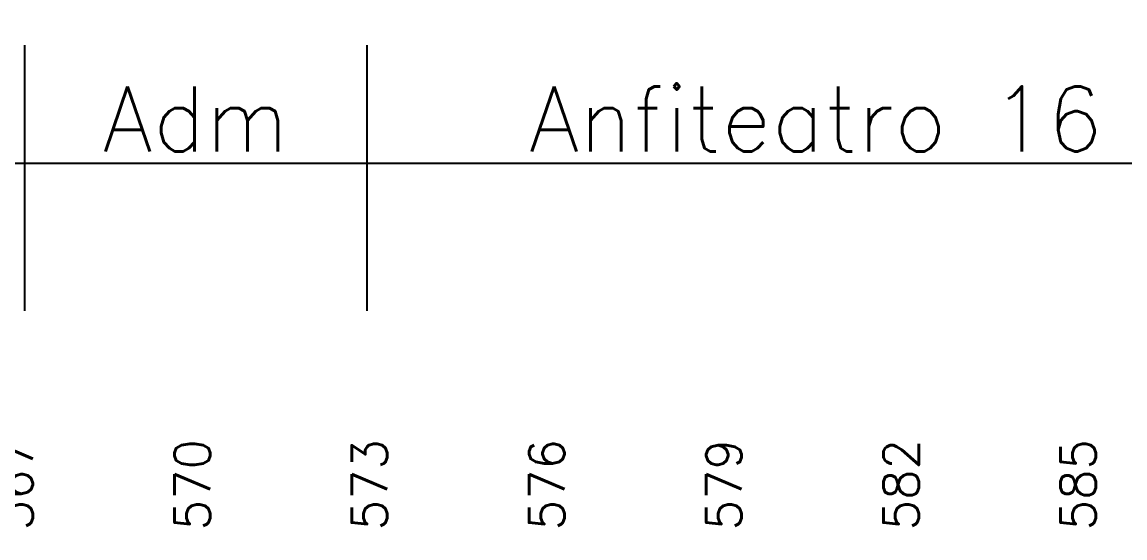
# Model space of a CAD drawing. Extents: x 34 to 586, y 527 to 658.
# Drawn here: x 136.13 to 154.81, y 614.07 to 622.81 of the extents above; entities that cross this region are included whole.
import ezdxf

# ---------------------------------------------------------------- set-up
doc = ezdxf.new("R2010")
doc.units = 0
doc.header["$LTSCALE"] = 0.02
doc.header["$MEASUREMENT"] = 0
doc.header["$PDMODE"] = 98
doc.layers.get('0').update_dxf_attribs({"linetype": 'CONTINUOUS'})
doc.layers.get('DEFPOINTS').update_dxf_attribs({"linetype": 'CONTINUOUS'})
doc.layers.add('AR-EST-CNC-IDE', color=2, linetype='CONTINUOUS')
doc.layers.add('TEXTO-CENTRO-CUSTO', color=2, linetype='CONTINUOUS')
doc.styles.add('1', font='romans.shx', dxfattribs={"height": 1.1})
doc.styles.add('NOPILAR', font='simplex.shx', dxfattribs={"height": 0.6})
doc.dimstyles.new('1-600', dxfattribs={"dimtxt": 1.1, "dimasz": 2.5, "dimexe": 2, "dimexo": 4, "dimgap": 0.2, "dimtad": 1, "dimdec": 0, "dimzin": 4, "dimdsep": 46, "dimlunit": 6, "dimtxsty": '1', "dimblk1": 'NONE', "dimblk2": 'NONE', "dimsah": 1, "dimcen": 0, "dimclrd": 2, "dimclre": 2, "dimclrt": 2, "dimadec": 0, "dimazin": 0, "dimtfac": 1, "dimtdec": 0, "dimtmove": 2, "dimatfit": 3, "dimldrblk": 'NONE', "dimfxl": 1, "dimtolj": 1, "dimtzin": 0, "dimarcsym": 0})

# ---------------------------------------------------------------- blocks, each defined once
blk = doc.blocks.new('*D53')
at = {"layer": 'DEFPOINTS', "color": 0, "transparency": 16777216}
for p in [(157.176, 620.42), (141.976, 613.92), (157.176, 613.92)]:
    blk.add_point(p, dxfattribs=at)
at = {"layer": 'TEXTO-CENTRO-CUSTO', "color": 2, "lineweight": -2, "transparency": 16777216}
for p, q in [((157.176, 617.92), (157.176, 622.42)), ((141.976, 620.42), (157.176, 620.42))]:
    blk.add_line(p, q, dxfattribs=at)
at = {"layer": 'TEXTO-CENTRO-CUSTO', "color": 2, "transparency": 16777216, "insert": (149.576, 621.17), "char_height": 1.1, "attachment_point": 5, "style": '1'}
blk.add_mtext('\\A1;Anfiteatro 16', dxfattribs=at)
blk = doc.blocks.new('_NONE')
at = {"color": 0, "linetype": 'ByBlock'}
blk.add_circle((0, 0), 0.25, dxfattribs=at)
blk = doc.blocks.new('*D41')
at = {"layer": 'DEFPOINTS', "color": 0, "transparency": 16777216}
for p in [(141.976, 620.42), (136.179, 613.92), (141.976, 613.92)]:
    blk.add_point(p, dxfattribs=at)
at = {"layer": 'TEXTO-CENTRO-CUSTO', "color": 2, "lineweight": -2, "transparency": 16777216}
for p, q in [((141.976, 617.92), (141.976, 622.42)), ((136.179, 620.42), (141.976, 620.42))]:
    blk.add_line(p, q, dxfattribs=at)
at = {"layer": 'TEXTO-CENTRO-CUSTO', "color": 2, "transparency": 16777216, "insert": (139.077, 621.17), "char_height": 1.1, "attachment_point": 5, "style": '1'}
blk.add_mtext('\\A1;Adm', dxfattribs=at)
blk = doc.blocks.new('*D54')
at = {"layer": 'DEFPOINTS', "color": 0, "transparency": 16777216}
for p in [(136.179, 620.42), (120.976, 613.92), (136.179, 613.92)]:
    blk.add_point(p, dxfattribs=at)
at = {"layer": 'TEXTO-CENTRO-CUSTO', "color": 2, "lineweight": -2, "transparency": 16777216}
for p, q in [((136.179, 617.92), (136.179, 622.42)), ((120.976, 620.42), (136.179, 620.42))]:
    blk.add_line(p, q, dxfattribs=at)
at = {"layer": 'TEXTO-CENTRO-CUSTO', "color": 2, "transparency": 16777216, "insert": (128.577, 621.17), "char_height": 1.1, "attachment_point": 5, "style": '1'}
blk.add_mtext('\\A1;Anfiteatro 15', dxfattribs=at)

msp = doc.modelspace()

# ---------------------------------------------------------------- texts
at = {"layer": 'AR-EST-CNC-IDE', "style": 'NOPILAR'}
for s, p in [('567', (136.318, 614.205)), ('570', (139.318, 614.205)), ('573', (142.318, 614.205)), ('576', (145.318, 614.205)), ('582', (151.318, 614.205)), ('585', (154.318, 614.205)), ('579', (148.318, 614.205))]:
    msp.add_text(s, height=0.6, rotation=90, dxfattribs=at).set_placement(p)

# ---------------------------------------------------------------- dimensions: what is measured, and where the dimension line sits
at = {"layer": 'TEXTO-CENTRO-CUSTO'}
for base, p1, p2, text, picture, middle in [((136.179, 620.42), (120.976, 613.92), (136.179, 613.92), 'Anfiteatro 15', '*D54', (128.577, 621.17)), ((157.176, 620.42), (141.976, 613.92), (157.176, 613.92), 'Anfiteatro 16', '*D53', (149.576, 621.17)), ((141.976, 620.42), (136.179, 613.92), (141.976, 613.92), 'Adm', '*D41', (139.077, 621.17))]:
    dim = msp.add_linear_dim(base=base, p1=p1, p2=p2, angle=0, text=text, dimstyle='1-600', override={"dimse1": 1}, dxfattribs=at)
    dim.commit()
    dim.dimension.update_dxf_attribs({"geometry": picture, "text_midpoint": middle})

doc.saveas('drawing.dxf')
